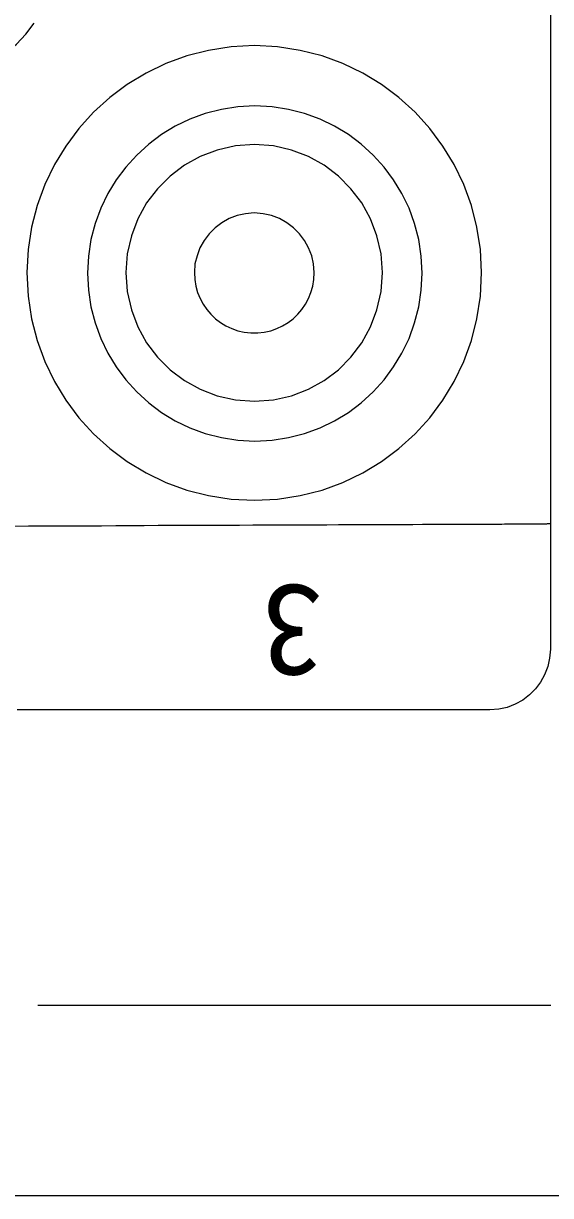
# Model space of a CAD drawing. Units: millimetres on the paper. Extents: x -139 to 141, y -98 to 91.
# Drawn here: x -5.41 to -2.56, y 48.27 to 54.63 of the extents above; entities that cross this region are included whole.
import ezdxf
from ezdxf.enums import TextEntityAlignment as Align

# ---------------------------------------------------------------- set-up
doc = ezdxf.new("R2010")
doc.units = ezdxf.units.MM
doc.layers.add('0-1_外形線', color=4, linetype='Continuous')
doc.styles.add('ＭＳ ゴシック', font='')
doc.styles.get('ＭＳ ゴシック').set_extended_font_data('MS Gothic')

msp = doc.modelspace()

# ---------------------------------------------------------------- linework, layer by layer
at = {"layer": '0-1_外形線'}
msp.add_line((-43.421, 48.266), (31.159, 48.266), dxfattribs=at)
for points in [[(-2.557, 54.727), (-2.557, 54.538), (-2.557, 54.445), (-2.557, 54.352), (-2.557, 54.259), (-2.557, 54.167), (-2.557, 54.075), (-2.557, 53.984), (-2.557, 53.894), (-2.557, 53.804), (-2.557, 53.715), (-2.557, 53.627), (-2.557, 53.539), (-2.557, 53.453), (-2.557, 53.367), (-2.557, 53.283), (-2.557, 53.199), (-2.557, 53.117), (-2.557, 53.035), (-2.557, 52.955)], [(-5.935, 54.322), (-5.856, 54.326), (-5.779, 54.339), (-5.706, 54.36), (-5.636, 54.389), (-5.57, 54.424), (-5.508, 54.466), (-5.452, 54.514), (-5.401, 54.568), (-5.356, 54.627)], [(-4.162, 54.506), (-4.288, 54.499), (-4.41, 54.48), (-4.528, 54.45), (-4.642, 54.408), (-4.749, 54.356), (-4.851, 54.295), (-4.946, 54.224), (-5.034, 54.144), (-5.113, 54.056), (-5.184, 53.961), (-5.246, 53.86), (-5.298, 53.752), (-5.339, 53.639), (-5.37, 53.521), (-5.388, 53.399), (-5.395, 53.274)], [(-4.162, 52.039), (-4.036, 52.045), (-3.913, 52.064), (-3.795, 52.094), (-3.682, 52.136), (-3.574, 52.187), (-3.473, 52.249), (-3.378, 52.32), (-3.29, 52.4), (-3.211, 52.487), (-3.14, 52.582), (-3.078, 52.684), (-3.026, 52.792), (-2.985, 52.906), (-2.955, 53.024), (-2.936, 53.147), (-2.93, 53.274), (-2.936, 53.399), (-2.955, 53.521), (-2.985, 53.639), (-3.026, 53.752), (-3.078, 53.86), (-3.14, 53.961), (-3.211, 54.056), (-3.29, 54.144), (-3.378, 54.224), (-3.473, 54.295), (-3.574, 54.356), (-3.682, 54.408), (-3.795, 54.45), (-3.913, 54.48), (-4.036, 54.499), (-4.162, 54.506)], [(-4.159, 54.179), (-4.251, 54.174), (-4.341, 54.16), (-4.428, 54.138), (-4.511, 54.107), (-4.591, 54.069), (-4.666, 54.023), (-4.735, 53.971), (-4.8, 53.912), (-4.859, 53.847), (-4.911, 53.777), (-4.957, 53.703), (-4.995, 53.623), (-5.025, 53.54), (-5.048, 53.454), (-5.062, 53.364), (-5.066, 53.272)], [(-4.159, 52.36), (-4.066, 52.365), (-3.976, 52.379), (-3.89, 52.401), (-3.806, 52.432), (-3.727, 52.47), (-3.652, 52.516), (-3.582, 52.568), (-3.518, 52.627), (-3.459, 52.692), (-3.407, 52.762), (-3.362, 52.837), (-3.323, 52.917), (-3.293, 53.001), (-3.271, 53.088), (-3.257, 53.179), (-3.252, 53.272), (-3.257, 53.364), (-3.271, 53.454), (-3.293, 53.54), (-3.323, 53.623), (-3.362, 53.703), (-3.407, 53.777), (-3.459, 53.847), (-3.518, 53.912), (-3.582, 53.971), (-3.652, 54.023), (-3.727, 54.069), (-3.806, 54.107), (-3.89, 54.138), (-3.976, 54.16), (-4.066, 54.174), (-4.159, 54.179)], [(-4.162, 53.969), (-4.265, 53.962), (-4.363, 53.939), (-4.456, 53.904), (-4.541, 53.857), (-4.619, 53.798), (-4.688, 53.729), (-4.746, 53.652), (-4.794, 53.566), (-4.829, 53.474), (-4.851, 53.376), (-4.859, 53.274)], [(-3.468, 53.274), (-3.475, 53.376), (-3.497, 53.474), (-3.532, 53.566), (-3.579, 53.652), (-3.638, 53.729), (-3.706, 53.798), (-3.784, 53.857), (-3.869, 53.904), (-3.961, 53.939), (-4.059, 53.962), (-4.162, 53.969)], [(-4.163, 53.598), (-4.21, 53.594), (-4.256, 53.584), (-4.299, 53.567), (-4.339, 53.545), (-4.375, 53.517), (-4.407, 53.485), (-4.435, 53.449), (-4.457, 53.409), (-4.473, 53.366), (-4.484, 53.321), (-4.487, 53.274)], [(-3.837, 53.274), (-3.841, 53.321), (-3.851, 53.366), (-3.868, 53.409), (-3.89, 53.449), (-3.917, 53.485), (-3.949, 53.517), (-3.986, 53.545), (-4.025, 53.567), (-4.069, 53.584), (-4.115, 53.594), (-4.163, 53.598)], [(-5.395, 53.274), (-5.388, 53.147), (-5.37, 53.024), (-5.339, 52.906), (-5.298, 52.792), (-5.246, 52.684), (-5.184, 52.582), (-5.113, 52.487), (-5.034, 52.4), (-4.946, 52.32), (-4.851, 52.249), (-4.749, 52.187), (-4.642, 52.136), (-4.528, 52.094), (-4.41, 52.064), (-4.288, 52.045), (-4.162, 52.039)], [(-5.066, 53.272), (-5.062, 53.179), (-5.048, 53.088), (-5.025, 53.001), (-4.995, 52.917), (-4.957, 52.837), (-4.911, 52.762), (-4.859, 52.692), (-4.8, 52.627), (-4.735, 52.568), (-4.666, 52.516), (-4.591, 52.47), (-4.511, 52.432), (-4.428, 52.401), (-4.341, 52.379), (-4.251, 52.365), (-4.159, 52.36)], [(-4.859, 53.274), (-4.851, 53.171), (-4.829, 53.072), (-4.794, 52.98), (-4.746, 52.894), (-4.688, 52.816), (-4.619, 52.747), (-4.541, 52.688), (-4.456, 52.641), (-4.363, 52.606), (-4.265, 52.584), (-4.162, 52.576)], [(-4.487, 53.274), (-4.485, 53.237), (-4.479, 53.201), (-4.47, 53.166), (-4.456, 53.134), (-4.44, 53.103), (-4.42, 53.074), (-4.398, 53.048), (-4.373, 53.024), (-4.345, 53.003), (-4.316, 52.985), (-4.284, 52.971), (-4.251, 52.959), (-4.217, 52.951), (-4.181, 52.947), (-4.144, 52.947), (-4.108, 52.951), (-4.073, 52.959), (-4.04, 52.971), (-4.009, 52.985), (-3.979, 53.003), (-3.952, 53.024), (-3.927, 53.048), (-3.904, 53.074), (-3.885, 53.103), (-3.868, 53.134), (-3.855, 53.166), (-3.845, 53.201), (-3.839, 53.237), (-3.837, 53.274)], [(-4.162, 52.576), (-4.059, 52.584), (-3.961, 52.606), (-3.869, 52.641), (-3.784, 52.688), (-3.706, 52.747), (-3.638, 52.816), (-3.579, 52.894), (-3.532, 52.98), (-3.497, 53.072), (-3.475, 53.171), (-3.468, 53.274)], [(-2.557, 52.955), (-2.557, 52.876), (-2.557, 52.799), (-2.557, 52.722), (-2.557, 52.684), (-2.557, 52.647), (-2.557, 52.61), (-2.557, 52.573), (-2.557, 52.537), (-2.557, 52.501), (-2.557, 52.466), (-2.557, 52.43), (-2.557, 52.396), (-2.557, 52.361), (-2.557, 52.327), (-2.557, 52.294), (-2.557, 52.26), (-2.557, 52.228), (-2.557, 52.195), (-2.557, 52.163), (-2.557, 52.132), (-2.557, 52.101), (-2.557, 52.07), (-2.557, 52.04), (-2.557, 52.01), (-2.557, 51.981), (-2.557, 51.952), (-2.557, 51.924), (-2.557, 51.896), (-2.557, 51.869), (-2.557, 51.842), (-2.557, 51.815), (-2.557, 51.789), (-2.557, 51.764), (-2.557, 51.739), (-2.557, 51.715), (-2.557, 51.691), (-2.557, 51.668), (-2.557, 51.645), (-2.557, 51.623)], [(-5.549, 51.899), (-5.387, 51.9), (-5.228, 51.9), (-5.148, 51.901), (-5.069, 51.901), (-4.991, 51.901), (-4.913, 51.902), (-4.836, 51.902), (-4.759, 51.902), (-4.683, 51.903), (-4.607, 51.903), (-4.533, 51.903), (-4.459, 51.904), (-4.385, 51.904), (-4.313, 51.904), (-4.242, 51.904), (-4.171, 51.905), (-4.101, 51.905), (-4.033, 51.905), (-3.965, 51.906), (-3.899, 51.906), (-3.833, 51.906), (-3.769, 51.906), (-3.706, 51.907), (-3.644, 51.907), (-3.584, 51.907), (-3.525, 51.907), (-3.467, 51.908), (-3.41, 51.908), (-3.355, 51.908), (-3.302, 51.908), (-3.25, 51.909), (-3.199, 51.909), (-3.175, 51.909)], [(-3.175, 51.909), (-3.15, 51.909), (-3.127, 51.909), (-3.103, 51.909), (-3.08, 51.909), (-3.058, 51.909), (-3.035, 51.91), (-3.014, 51.91), (-2.992, 51.91), (-2.972, 51.91), (-2.951, 51.91), (-2.931, 51.91), (-2.912, 51.91), (-2.893, 51.91), (-2.874, 51.91), (-2.856, 51.91), (-2.838, 51.91), (-2.821, 51.91), (-2.805, 51.911), (-2.789, 51.911), (-2.773, 51.911), (-2.758, 51.911), (-2.743, 51.911), (-2.729, 51.911), (-2.715, 51.911), (-2.702, 51.911), (-2.69, 51.911), (-2.678, 51.911), (-2.666, 51.911), (-2.655, 51.911), (-2.645, 51.911), (-2.635, 51.911), (-2.626, 51.911), (-2.617, 51.911), (-2.609, 51.911), (-2.602, 51.911), (-2.595, 51.911), (-2.588, 51.911), (-2.582, 51.911), (-2.577, 51.911)], [(-2.577, 51.911), (-2.572, 51.912), (-2.568, 51.912), (-2.565, 51.912), (-2.562, 51.912), (-2.56, 51.912), (-2.558, 51.912), (-2.557, 51.912), (-2.557, 51.912)], [(-2.557, 51.912), (-2.557, 51.904), (-2.557, 51.884), (-2.557, 51.851), (-2.557, 51.81), (-2.557, 51.76), (-2.557, 51.705), (-2.557, 51.586), (-2.557, 51.466), (-2.557, 51.411), (-2.557, 51.362), (-2.557, 51.32), (-2.557, 51.288), (-2.557, 51.267), (-2.557, 51.26)], [(-2.557, 51.623), (-2.557, 51.601), (-2.557, 51.58), (-2.557, 51.559), (-2.557, 51.539), (-2.557, 51.52), (-2.557, 51.501), (-2.557, 51.483), (-2.557, 51.465), (-2.557, 51.448), (-2.557, 51.431), (-2.557, 51.416), (-2.557, 51.4), (-2.557, 51.386), (-2.557, 51.372), (-2.557, 51.358), (-2.557, 51.345), (-2.557, 51.333), (-2.557, 51.322), (-2.557, 51.311), (-2.557, 51.301), (-2.557, 51.291), (-2.557, 51.282), (-2.557, 51.274), (-2.557, 51.267), (-2.557, 51.26), (-2.557, 51.254), (-2.557, 51.248), (-2.557, 51.244), (-2.557, 51.24), (-2.557, 51.236), (-2.557, 51.234), (-2.557, 51.232), (-2.557, 51.231), (-2.557, 51.23)], [(-2.557, 51.23), (-2.561, 51.182), (-2.571, 51.136), (-2.588, 51.092), (-2.61, 51.052), (-2.638, 51.015), (-2.67, 50.983), (-2.707, 50.955), (-2.747, 50.932), (-2.791, 50.915), (-2.837, 50.905), (-2.885, 50.901)], [(-3.422, 50.901), (-3.466, 50.901), (-3.512, 50.901), (-3.559, 50.901), (-3.608, 50.901), (-3.658, 50.901), (-3.709, 50.901), (-3.761, 50.901), (-3.815, 50.901), (-3.87, 50.901), (-3.926, 50.901), (-3.983, 50.901), (-4.041, 50.901), (-4.1, 50.901), (-4.16, 50.901), (-4.221, 50.901), (-4.284, 50.901), (-4.347, 50.901), (-4.411, 50.901), (-4.475, 50.901), (-4.541, 50.901), (-4.607, 50.901), (-4.674, 50.901), (-4.742, 50.901), (-4.81, 50.901), (-4.879, 50.901), (-4.949, 50.901), (-5.019, 50.901), (-5.089, 50.901), (-5.16, 50.901), (-5.304, 50.901), (-5.448, 50.901)], [(-2.885, 50.901), (-2.885, 50.901), (-2.886, 50.901), (-2.887, 50.901), (-2.889, 50.901), (-2.892, 50.901), (-2.895, 50.901), (-2.899, 50.901), (-2.903, 50.901), (-2.908, 50.901), (-2.913, 50.901), (-2.919, 50.901), (-2.925, 50.901), (-2.932, 50.901), (-2.939, 50.901), (-2.947, 50.901), (-2.956, 50.901), (-2.964, 50.901), (-2.974, 50.901), (-2.984, 50.901), (-2.994, 50.901), (-3.005, 50.901), (-3.016, 50.901), (-3.028, 50.901), (-3.041, 50.901), (-3.053, 50.901), (-3.067, 50.901), (-3.08, 50.901), (-3.094, 50.901), (-3.109, 50.901), (-3.124, 50.901), (-3.14, 50.901), (-3.156, 50.901), (-3.189, 50.901), (-3.224, 50.901), (-3.26, 50.901), (-3.298, 50.901), (-3.338, 50.901), (-3.379, 50.901), (-3.422, 50.901)], [(-5.296, 49.298), (-5.3, 49.298), (-5.304, 49.298), (-5.307, 49.298), (-5.311, 49.298), (-5.314, 49.298), (-5.317, 49.298), (-5.319, 49.298), (-5.322, 49.298), (-5.324, 49.298), (-5.326, 49.298), (-5.328, 49.298), (-5.33, 49.298), (-5.331, 49.298), (-5.333, 49.298), (-5.334, 49.298), (-5.335, 49.298), (-5.335, 49.298), (-5.336, 49.298), (-5.336, 49.298), (-5.336, 49.298)], [(-4.997, 49.298), (-5.008, 49.298), (-5.019, 49.298), (-5.03, 49.298), (-5.041, 49.298), (-5.051, 49.298), (-5.061, 49.298), (-5.071, 49.298), (-5.081, 49.298), (-5.091, 49.298), (-5.101, 49.298), (-5.11, 49.298), (-5.119, 49.298), (-5.128, 49.298), (-5.137, 49.298), (-5.146, 49.298), (-5.154, 49.298), (-5.162, 49.298), (-5.17, 49.298), (-5.178, 49.298), (-5.186, 49.298), (-5.194, 49.298), (-5.201, 49.298), (-5.208, 49.298), (-5.215, 49.298), (-5.222, 49.298), (-5.228, 49.298), (-5.235, 49.298), (-5.241, 49.298), (-5.247, 49.298), (-5.253, 49.298), (-5.258, 49.298), (-5.264, 49.298), (-5.269, 49.298), (-5.274, 49.298), (-5.279, 49.298), (-5.284, 49.298), (-5.288, 49.298), (-5.292, 49.298), (-5.296, 49.298)], [(-4.425, 49.298), (-4.442, 49.298), (-4.46, 49.298), (-4.478, 49.298), (-4.495, 49.298), (-4.512, 49.298), (-4.529, 49.298), (-4.546, 49.298), (-4.563, 49.298), (-4.58, 49.298), (-4.596, 49.298), (-4.612, 49.298), (-4.628, 49.298), (-4.644, 49.298), (-4.66, 49.298), (-4.676, 49.298), (-4.691, 49.298), (-4.706, 49.298), (-4.721, 49.298), (-4.736, 49.298), (-4.751, 49.298), (-4.765, 49.298), (-4.78, 49.298), (-4.794, 49.298), (-4.808, 49.298), (-4.822, 49.298), (-4.835, 49.298), (-4.849, 49.298), (-4.862, 49.298), (-4.875, 49.298), (-4.888, 49.298), (-4.901, 49.298), (-4.914, 49.298), (-4.926, 49.298), (-4.938, 49.298), (-4.95, 49.298), (-4.962, 49.298), (-4.974, 49.298), (-4.986, 49.298), (-4.997, 49.298)], [(-3.603, 49.298), (-3.627, 49.298), (-3.651, 49.298), (-3.674, 49.298), (-3.698, 49.298), (-3.721, 49.298), (-3.744, 49.298), (-3.768, 49.298), (-3.791, 49.298), (-3.813, 49.298), (-3.836, 49.298), (-3.858, 49.298), (-3.881, 49.298), (-3.903, 49.298), (-3.925, 49.298), (-3.947, 49.298), (-3.969, 49.298), (-3.99, 49.298), (-4.012, 49.298), (-4.033, 49.298), (-4.054, 49.298), (-4.075, 49.298), (-4.096, 49.298), (-4.116, 49.298), (-4.137, 49.298), (-4.157, 49.298), (-4.177, 49.298), (-4.197, 49.298), (-4.217, 49.298), (-4.237, 49.298), (-4.256, 49.298), (-4.276, 49.298), (-4.295, 49.298), (-4.314, 49.298), (-4.333, 49.298), (-4.351, 49.298), (-4.37, 49.298), (-4.388, 49.298), (-4.407, 49.298), (-4.425, 49.298)], [(-2.555, 49.298), (-2.585, 49.298), (-2.614, 49.298), (-2.643, 49.298), (-2.672, 49.298), (-2.701, 49.298), (-2.73, 49.298), (-2.759, 49.298), (-2.787, 49.298), (-2.816, 49.298), (-2.844, 49.298), (-2.872, 49.298), (-2.9, 49.298), (-2.928, 49.298), (-2.956, 49.298), (-2.983, 49.298), (-3.011, 49.298), (-3.038, 49.298), (-3.065, 49.298), (-3.092, 49.298), (-3.119, 49.298), (-3.146, 49.298), (-3.172, 49.298), (-3.199, 49.298), (-3.225, 49.298), (-3.251, 49.298), (-3.277, 49.298), (-3.303, 49.298), (-3.329, 49.298), (-3.355, 49.298), (-3.38, 49.298), (-3.405, 49.298), (-3.431, 49.298), (-3.456, 49.298), (-3.481, 49.298), (-3.505, 49.298), (-3.53, 49.298), (-3.554, 49.298), (-3.579, 49.298), (-3.603, 49.298)]]:
    msp.add_lwpolyline(points, dxfattribs=at)

# ---------------------------------------------------------------- texts
at = {"layer": '0-1_外形線', "style": 'ＭＳ ゴシック'}
msp.add_text('3', height=0.4997, rotation=180, dxfattribs=at).set_placement((-3.79, 51.729), align=Align.BOTTOM_LEFT)

doc.saveas('drawing.dxf')
